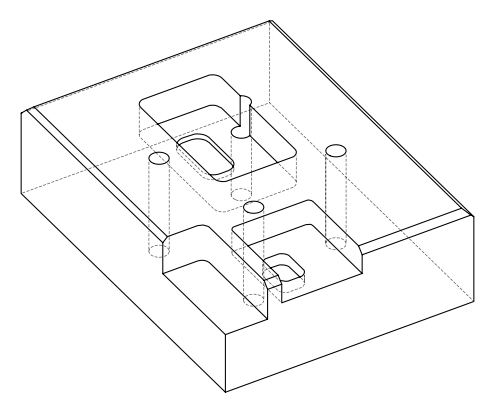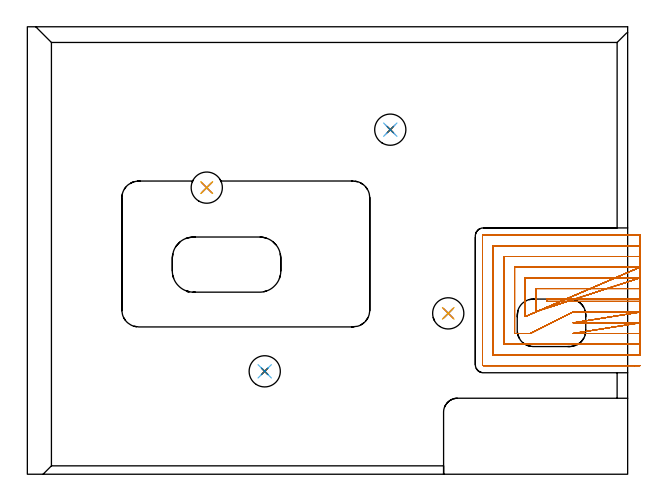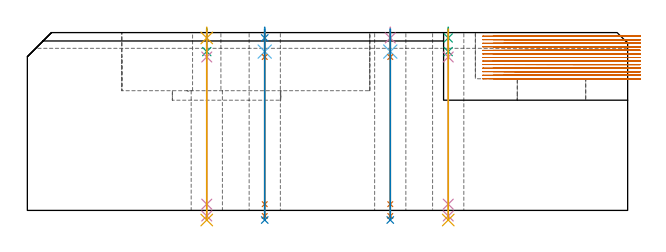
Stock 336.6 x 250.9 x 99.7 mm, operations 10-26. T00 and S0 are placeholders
(PLAN: 26 operations, 17 tool changes, 117.3 min)
(1 AREA_MILL | FG_CHAMFER_SURFACE | UGT0205_001 | 0.49 min | 382 mm3)
(2 AREA_MILL_1 | FG_CHAMFER_SURFACE_1 | UGT0205_001 | 2.72 min | 2026 mm3)
(3 AREA_MILL_2 | FG_CHAMFER_SURFACE_2 | UGT0205_001 | 3.74 min | 2549 mm3)
(4 AREA_MILL_3 | FG_CHAMFER_SURFACE_3 | UGT0205_001 | 10.58 min | 12891 mm3)
(5 AREA_MILL_4 | FG_CHAMFER_SURFACE_4 | UGT0205_001 | 10.17 min | 22418 mm3)
(6 MILL_CORNER_NOTCH_RECTANGULAR | CORNER_NOTCH_RECTANGULAR | NXT0201_011 | Follow Part, ap 3, ae 75% | 16.78 min | 166056 mm3)
(7 MILL_RECTANGULAR_POCKET | POCKET_RECTANGULAR_STRAIGHT | NXT0201_012 | Follow Part, ap 4, ae 75% | 2.37 min | 36091 mm3)
(8 MILL_RECTANGULAR_POCKET_1 | POCKET_RECTANGULAR_STRAIGHT_1 | NXT0201_012 | Follow Part, ap 4, ae 75% | 18.9 min | 368152 mm3)
(9 MILL_RECTANGULAR_POCKET_2 | POCKET_RECTANGULAR_STRAIGHT_2 | UGT0201_105 | Follow Part, ap 5.5, ae 75% | 0.33 min | 9317 mm3)
(10 MILL_SLOT | SLOT_PARTIAL_RECTANGULAR | NXT0201_009 | Follow Part, ap 2, ae 75% | 47.12 min | 154656 mm3)
(11 SPOT_DRILL | STEP1HOLE | NXT0321_9005460120000 | 0.05 min | 165 mm3)
(12 SPOT_DRILL_1 | STEP1HOLE_1 | NXT0321_9005460120000 | 0.05 min | 189 mm3)
(13 SPOT_DRILL_2 | STEP1HOLE_2 | NXT0321_9005460120000 | 0.05 min | 133 mm3)
(14 SPOT_DRILL_3 | STEP1HOLE_3 | NXT0321_9005460120000 | 0.05 min | 37 mm3)
(15 DRILL_BLIND_HOLE_INTO_CENTER | STEP1HOLE | UGT0301_191 | 0.05 min | 265 mm3)
(16 GUN_DRILL_THROUGH_HOLE | STEP1HOLE | UGT0307_003 | 0.5 min | 3477 mm3)
(17 SPADE_DRILL_TO_ENLARGE_THROUGH_HOLE | STEP1HOLE | UGT0306_008 | 0.43 min | 20030 mm3)
(18 DRILL_BLIND_HOLE_INTO_CENTER_1 | STEP1HOLE_1 | UGT0301_191 | 0.05 min | 264 mm3)
(19 GUN_DRILL_THROUGH_HOLE_1 | STEP1HOLE_1 | UGT0307_003 | 0.5 min | 3454 mm3)
(20 SPADE_DRILL_TO_ENLARGE_THROUGH_HOLE_1 | STEP1HOLE_1 | UGT0306_008 | 0.43 min | 20049 mm3)
(21 DRILL_BLIND_HOLE_INTO_CENTER_2 | STEP1HOLE_2 | UGT0301_191 | 0.05 min | 276 mm3)
(22 GUN_DRILL_THROUGH_HOLE_2 | STEP1HOLE_2 | UGT0307_003 | 0.5 min | 3478 mm3)
(23 SPADE_DRILL_TO_ENLARGE_THROUGH_HOLE_2 | STEP1HOLE_2 | UGT0306_008 | 0.43 min | 20002 mm3)
(24 DRILL_BLIND_HOLE_INTO_CENTER_3 | STEP1HOLE_3 | UGT0301_191 | 0.05 min | 0 mm3)
(25 GUN_DRILL_THROUGH_HOLE_3 | STEP1HOLE_3 | UGT0307_003 | 0.5 min | 2575 mm3)
(26 SPADE_DRILL_TO_ENLARGE_THROUGH_HOLE_3 | STEP1HOLE_3 | UGT0306_008 | 0.43 min | 15399 mm3)
(TOOL UGT0205_001 | Chamfer Mill 20 x 3 x 45 deg. | D20 FL50 Z2)
(TOOL NXT0201_011 | ENDMILL 12mm [2P460-1200-NA 1630] | D12 FL38 Z6)
(TOOL NXT0201_012 | ENDMILL 16mm [2P460-1600-NA 1630] | D16 FL38 Z6)
(TOOL UGT0201_105 | End Mill 22 mm | D22 FL25 Z2)
(TOOL NXT0201_009 | ENDMILL 8mm [2P460-0800-NA 1630] | D8 FL26 Z6)
(TOOL NXT0321_9005460120000 | NC Spot Drill, 142deg, 12mm, Carbide, Uncoated | D12 PA142 FL30 Z2)
(TOOL UGT0301_191 | Twist Drill 7.1 mm | D7.1 PA118 FL66 Z2)
(TOOL UGT0307_003 | Gun Drill 7 mm | D7 PA130 FL24 Z1)
(TOOL UGT0306_008 | Spade Drill 17.5mm | D17.5 PA132 FL10 Z2)
(OP 10 MILL_SLOT)
G17 G21 G94 G90
T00 M6
G54
G17 G0 G90 X343.6 Y98.115 S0 M3
G43 Z109.7 H1
Z97.708
G94 G1 X340.6 Y98.1 F250.
X340.421 F500.
X291.2
Y96.9
X340.414
X340.6
X343.6 Y96.884 F250.
Y104.118
X340.6 Y104.101
X340.421 Y104.1 F500.
X285.2
Y94.2
Y91.2 F250.
X343.6 Y110.123 F500.
X340.6 Y110.101 F250.
X340.421 Y110.1 F500.
X279.2
Y91.399
Y88.399 F250.
X343.6 Y116.131 F500.
X340.6 Y116.101 F250.
X340.421 Y116.1 F500.
X273.2
Y78.9
X278.991
X281.991 F250.
X305.814 Y90.9 F500.
X308.814 F250.
X340.414 F500.
X340.6 Y90.899
X343.6 Y90.881 F250.
X306.1 Y84.9 F500.
X309.1 F250.
X340.414 F500.
X340.6 Y84.899
X343.6 Y84.876 F250.
X305.808 Y78.9 F500.
X308.808 F250.
X340.414 F500.
X340.6 Y78.899
X343.6 Y78.868 F250.
Y122.146
X340.6 Y122.101
X340.421 Y122.1 F500.
X267.2
Y72.9
X340.414
X340.6 Y72.899
X343.6 Y72.852 F250.
X343.599 Y128.192
X340.6 Y128.103
X340.421 Y128.1 F500.
X261.2
Y66.9
X340.414
X340.6 Y66.897
X343.599 Y66.804 F250.
X343.421 Y134.1
X340.421
X255.7 F500.
G3 X255.2 Y133.6 R0.5
G1 Y61.4
G3 X255.7 Y60.9 R0.5
G1 X340.414
X343.414 F250.
G0 X343.6 Y98.1 Z95.715
G1 X340.6
X291.2 F500.
Y96.9
X340.6
X343.6 F250.
Y104.1
X340.6
X285.2 F500.
Y94.2
Y91.2 F250.
X343.6 Y110.1 F500.
X340.6 F250.
X279.2 F500.
Y91.399
Y88.399 F250.
X343.6 Y116.1 F500.
X340.6 F250.
X273.2 F500.
Y78.9
X278.991
X281.991 F250.
X305.814 Y90.9 F500.
X308.814 F250.
X340.6 F500.
X343.6 F250.
X306.1 Y84.9 F500.
X309.1 F250.
X340.6 F500.
X343.6 F250.
X305.808 Y78.9 F500.
X308.808 F250.
X340.6 F500.
X343.6 F250.
Y122.1
X340.6
X267.2 F500.
Y72.9
X340.6
X343.6 F250.
Y128.1
X340.6
X261.2 F500.
Y66.9
X340.6
X343.6 F250.
Y134.1
X340.6
X255.7 F500.
G3 X255.2 Y133.6 R0.5
G1 Y61.4
G3 X255.7 Y60.9 R0.5
G1 X340.6
X343.6 F250.
G0 Y98.1 Z93.723
G1 X340.6
X291.2 F500.
Y96.9
X340.6
X343.6 F250.
Y104.1
X340.6
X285.2 F500.
Y94.2
Y91.2 F250.
X343.6 Y110.1 F500.
X340.6 F250.
X279.2 F500.
Y91.399
Y88.399 F250.
X343.6 Y116.1 F500.
X340.6 F250.
X273.2 F500.
Y78.9
X278.991
X281.991 F250.
X305.814 Y90.9 F500.
X308.814 F250.
X340.6 F500.
X343.6 F250.
X306.1 Y84.9 F500.
X309.1 F250.
X340.6 F500.
X343.6 F250.
X305.808 Y78.9 F500.
X308.808 F250.
X340.6 F500.
X343.6 F250.
Y122.1
X340.6
X267.2 F500.
Y72.9
X340.6
X343.6 F250.
Y128.1
X340.6
X261.2 F500.
Y66.9
X340.6
X343.6 F250.
Y134.1
X340.6
X255.7 F500.
G3 X255.2 Y133.6 R0.5
G1 Y61.4
G3 X255.7 Y60.9 R0.5
G1 X340.6
X343.6 F250.
G0 Y98.1 Z91.731
G1 X340.6
X291.2 F500.
Y96.9
X340.6
X343.6 F250.
Y104.1
X340.6
X285.2 F500.
Y94.2
Y91.2 F250.
X343.6 Y110.1 F500.
X340.6 F250.
X279.2 F500.
Y91.399
Y88.399 F250.
X343.6 Y116.1 F500.
X340.6 F250.
X273.2 F500.
Y78.9
X278.991
X281.991 F250.
X305.814 Y90.9 F500.
X308.814 F250.
X340.6 F500.
X343.6 F250.
X306.1 Y84.9 F500.
X309.1 F250.
X340.6 F500.
X343.6 F250.
X305.808 Y78.9 F500.
X308.808 F250.
X340.6 F500.
X343.6 F250.
Y122.1
X340.6
X267.2 F500.
Y72.9
X340.6
X343.6 F250.
Y128.1
X340.6
X261.2 F500.
Y66.9
X340.6
X343.6 F250.
Y134.1
X340.6
X255.7 F500.
G3 X255.2 Y133.6 R0.5
G1 Y61.4
G3 X255.7 Y60.9 R0.5
G1 X340.6
X343.6 F250.
G0 Y98.1 Z89.738
G1 X340.6
X291.2 F500.
Y96.9
X340.6
X343.6 F250.
Y104.1
X340.6
X285.2 F500.
Y94.2
Y91.2 F250.
X343.6 Y110.1 F500.
X340.6 F250.
X279.2 F500.
Y91.399
Y88.399 F250.
X343.6 Y116.1 F500.
X340.6 F250.
X273.2 F500.
Y78.9
X278.991
X281.991 F250.
X305.814 Y90.9 F500.
X308.814 F250.
X340.6 F500.
X343.6 F250.
X306.1 Y84.9 F500.
X309.1 F250.
X340.6 F500.
X343.6 F250.
X305.808 Y78.9 F500.
X308.808 F250.
X340.6 F500.
X343.6 F250.
Y122.1
X340.6
X267.2 F500.
Y72.9
X340.6
X343.6 F250.
Y128.1
X340.6
X261.2 F500.
Y66.9
X340.6
X343.6 F250.
Y134.1
X340.6
X255.7 F500.
G3 X255.2 Y133.6 R0.5
G1 Y61.4
G3 X255.7 Y60.9 R0.5
G1 X340.6
X343.6 F250.
G0 Y98.1 Z87.746
G1 X340.6
X291.2 F500.
Y96.9
X340.6
X343.6 F250.
Y104.1
X340.6
X285.2 F500.
Y94.2
Y91.2 F250.
X343.6 Y110.1 F500.
X340.6 F250.
X279.2 F500.
Y91.399
Y88.399 F250.
X343.6 Y116.1 F500.
X340.6 F250.
X273.2 F500.
Y78.9
X278.991
X281.991 F250.
X305.814 Y90.9 F500.
X308.814 F250.
X340.6 F500.
X343.6 F250.
X306.1 Y84.9 F500.
X309.1 F250.
X340.6 F500.
X343.6 F250.
X305.808 Y78.9 F500.
X308.808 F250.
X340.6 F500.
X343.6 F250.
Y122.1
X340.6
X267.2 F500.
Y72.9
X340.6
X343.6 F250.
Y128.1
X340.6
X261.2 F500.
Y66.9
X340.6
X343.6 F250.
Y134.1
X340.6
X255.7 F500.
G3 X255.2 Y133.6 R0.5
G1 Y61.4
G3 X255.7 Y60.9 R0.5
G1 X340.6
X343.6 F250.
G0 Y98.1 Z85.754
G1 X340.6
X291.2 F500.
Y96.9
X340.6
X343.6 F250.
Y104.1
X340.6
X285.2 F500.
Y94.2
Y91.2 F250.
X343.6 Y110.1 F500.
X340.6 F250.
X279.2 F500.
Y91.399
Y88.399 F250.
X343.6 Y116.1 F500.
X340.6 F250.
X273.2 F500.
Y78.9
X278.991
X281.991 F250.
X305.814 Y90.9 F500.
X308.814 F250.
X340.6 F500.
X343.6 F250.
X306.1 Y84.9 F500.
X309.1 F250.
X340.6 F500.
X343.6 F250.
X305.808 Y78.9 F500.
X308.808 F250.
X340.6 F500.
X343.6 F250.
Y122.1
X340.6
X267.2 F500.
Y72.9
X340.6
X343.6 F250.
Y128.1
X340.6
X261.2 F500.
Y66.9
X340.6
X343.6 F250.
Y134.1
X340.6
X255.7 F500.
G3 X255.2 Y133.6 R0.5
G1 Y61.4
G3 X255.7 Y60.9 R0.5
G1 X340.6
X343.6 F250.
G0 Y98.1 Z83.761
G1 X340.6
X291.2 F500.
Y96.9
X340.6
X343.6 F250.
Y104.1
X340.6
X285.2 F500.
Y94.2
Y91.2 F250.
X343.6 Y110.1 F500.
X340.6 F250.
X279.2 F500.
Y91.399
Y88.399 F250.
X343.6 Y116.1 F500.
X340.6 F250.
X273.2 F500.
Y78.9
X278.991
X281.991 F250.
X305.814 Y90.9 F500.
X308.814 F250.
X340.6 F500.
X343.6 F250.
X306.1 Y84.9 F500.
X309.1 F250.
X340.6 F500.
X343.6 F250.
X305.808 Y78.9 F500.
X308.808 F250.
X340.6 F500.
X343.6 F250.
Y122.1
X340.6
X267.2 F500.
Y72.9
X340.6
X343.6 F250.
Y128.1
X340.6
X261.2 F500.
Y66.9
X340.6
X343.6 F250.
Y134.1
X340.6
X255.7 F500.
G3 X255.2 Y133.6 R0.5
G1 Y61.4
G3 X255.7 Y60.9 R0.5
G1 X340.6
X343.6 F250.
G0 Y98.1 Z81.769
G1 X340.6
X291.2 F500.
Y96.9
X340.6
X343.6 F250.
Y104.1
X340.6
X285.2 F500.
Y94.2
Y91.2 F250.
X343.6 Y110.1 F500.
X340.6 F250.
X279.2 F500.
Y91.399
Y88.399 F250.
X343.6 Y116.1 F500.
X340.6 F250.
X273.2 F500.
Y78.9
X278.991
X281.991 F250.
X305.814 Y90.9 F500.
X308.814 F250.
X340.6 F500.
X343.6 F250.
X306.1 Y84.9 F500.
X309.1 F250.
X340.6 F500.
X343.6 F250.
X305.808 Y78.9 F500.
X308.808 F250.
X340.6 F500.
X343.6 F250.
Y122.1
X340.6
X267.2 F500.
Y72.9
X340.6
X343.6 F250.
Y128.1
X340.6
X261.2 F500.
Y66.9
X340.6
X343.6 F250.
Y134.1
X340.6
X255.7 F500.
G3 X255.2 Y133.6 R0.5
G1 Y61.4
G3 X255.7 Y60.9 R0.5
G1 X340.6
X343.6 F250.
G0 Y98.1 Z79.777
G1 X340.6
X291.2 F500.
Y96.9
X340.6
X343.6 F250.
Y104.1
X340.6
X285.2 F500.
Y94.2
Y91.2 F250.
X343.6 Y110.1 F500.
X340.6 F250.
X279.2 F500.
Y91.399
Y88.399 F250.
X343.6 Y116.1 F500.
X340.6 F250.
X273.2 F500.
Y78.9
X278.991
X281.991 F250.
X305.814 Y90.9 F500.
X308.814 F250.
X340.6 F500.
X343.6 F250.
X306.1 Y84.9 F500.
X309.1 F250.
X340.6 F500.
X343.6 F250.
X305.808 Y78.9 F500.
X308.808 F250.
X340.6 F500.
X343.6 F250.
Y122.1
X340.6
X267.2 F500.
Y72.9
X340.6
X343.6 F250.
Y128.1
X340.6
X261.2 F500.
Y66.9
X340.6
X343.6 F250.
Y134.1
X340.6
X255.7 F500.
G3 X255.2 Y133.6 R0.5
G1 Y61.4
G3 X255.7 Y60.9 R0.5
G1 X340.6
X343.6 F250.
G0 Y98.1 Z77.785
G1 X340.6
X291.2 F500.
Y96.9
X340.6
X343.6 F250.
Y104.1
X340.6
X285.2 F500.
Y94.2
Y91.2 F250.
X343.6 Y110.1 F500.
X340.6 F250.
X279.2 F500.
Y91.399
Y88.399 F250.
X343.6 Y116.1 F500.
X340.6 F250.
X273.2 F500.
Y78.9
X278.991
X281.991 F250.
X305.814 Y90.9 F500.
X308.814 F250.
X340.6 F500.
X343.6 F250.
X306.1 Y84.9 F500.
X309.1 F250.
X340.6 F500.
X343.6 F250.
X305.808 Y78.9 F500.
X308.808 F250.
X340.6 F500.
X343.6 F250.
Y122.1
X340.6
X267.2 F500.
Y72.9
X340.6
X343.6 F250.
Y128.1
X340.6
X261.2 F500.
Y66.9
X340.6
X343.6 F250.
Y134.1
X340.6
X255.7 F500.
G3 X255.2 Y133.6 R0.5
G1 Y61.4
G3 X255.7 Y60.9 R0.5
G1 X340.6
X343.6 F250.
G0 Y98.1 Z75.792
G1 X340.6
X291.2 F500.
Y96.9
X340.6
X343.6 F250.
Y104.1
X340.6
X285.2 F500.
Y94.2
Y91.2 F250.
X343.6 Y110.1 F500.
X340.6 F250.
X279.2 F500.
Y91.399
Y88.399 F250.
X343.6 Y116.1 F500.
X340.6 F250.
X273.2 F500.
Y78.9
X278.992
X281.992 F250.
X305.813 Y90.9 F500.
X308.813 F250.
X340.6 F500.
X343.6 F250.
X306.1 Y84.9 F500.
X309.1 F250.
X340.6 F500.
X343.6 F250.
X305.808 Y78.9 F500.
X308.808 F250.
X340.6 F500.
X343.6 F250.
Y122.1
X340.6
X267.2 F500.
Y72.9
X340.6
X343.6 F250.
Y128.1
X340.6
X261.2 F500.
Y66.9
X340.6
X343.6 F250.
Y134.1
X340.6
X255.7 F500.
G3 X255.2 Y133.6 R0.5
G1 Y61.4
G3 X255.7 Y60.9 R0.5
G1 X340.6
X343.6 F250.
G0 Y98.1 Z73.8
G1 X340.6
X291.2 F500.
Y96.9
X340.6
X343.6 F250.
Y104.1
X340.6
X285.2 F500.
Y94.2
Y91.2 F250.
X343.6 Y110.1 F500.
X340.6 F250.
X279.2 F500.
Y91.399
Y88.399 F250.
X343.6 Y116.1 F500.
X340.6 F250.
X273.2 F500.
Y78.9
X278.992
X281.992 F250.
X305.813 Y90.9 F500.
X308.813 F250.
X340.6 F500.
X343.6 F250.
X306.1 Y84.9 F500.
X309.1 F250.
X340.6 F500.
X343.6 F250.
X305.808 Y78.9 F500.
X308.808 F250.
X340.6 F500.
X343.6 F250.
Y122.1
X340.6
X267.2 F500.
Y72.9
X340.6
X343.6 F250.
Y128.1
X340.6
X261.2 F500.
Y66.9
X340.6
X343.6 F250.
Y134.1
X340.6
X255.7 F500.
G3 X255.2 Y133.6 R0.5
G1 Y61.4
G3 X255.7 Y60.9 R0.5
G1 X340.6
X343.6 F250.
G0 Z109.7
M5
M2
(OP 11 SPOT_DRILL)
G17 G21 G94 G90
T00 M6
G54
G17 G0 G90 X133.1 Y57.7 S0 M3
G43 Z109.7 H0
G94 G81 G98 Z96.7 F250. R102.7
G80
M5
M2
(OP 12 SPOT_DRILL_1)
G17 G21 G94 G90
T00 M6
G54
G17 G0 G90 X236. Y90.2 S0 M3
G43 Z109.7 H0
G94 G81 G98 Z96.7 F250. R102.7
G80
M5
M2
(OP 13 SPOT_DRILL_2)
G17 G21 G94 G90
T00 M6
G54
G17 G0 G90 X203.5 Y193.2 S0 M3
G43 Z109.7 H0
G94 G81 G98 Z96.7 F250. R102.7
G80
M5
M2
(OP 14 SPOT_DRILL_3)
G17 G21 G94 G90
T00 M6
G54
G17 G0 G90 X100.6 Y160.7 S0 M3
G43 Z109.7 H0
G94 G81 G98 Z96.7 F250. R102.7
G80
M5
M2
(OP 15 DRILL_BLIND_HOLE_INTO_CENTER)
G17 G21 G94 G90
T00 M6
G54
G17 G0 G90 X133.1 Y57.7 S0 M3
G43 Z109.7 H0
G94 G81 G98 Z89.05 F250. R101.7
G80
M5
M2
(OP 16 GUN_DRILL_THROUGH_HOLE)
G17 G21 G94 G90
T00 M6
G54
G17 G0 G90 X133.1 Y57.7 M8
G43 Z109.7 H0
Z100.446
S716 M3
G94 G1 Z86.021 F125. M26
G4 X.084
Z3.5 F250.
G4 X.084
Z-3.132 F125.
G4 X.084
M5
M9
G0 Z100.446
Z109.7
M2
(OP 17 SPADE_DRILL_TO_ENLARGE_THROUGH_HOLE)
G17 G21 G94 G90
T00 M6
G54
G17 G0 G90 X133.1 Y57.7 S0 M3
G43 Z109.7 H0
G94 G73 G98 Z-5.396 F250. Q15.014 R101.7
G80
M5
M2
(OP 18 DRILL_BLIND_HOLE_INTO_CENTER_1)
G17 G21 G94 G90
T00 M6
G54
G17 G0 G90 X236. Y90.2 S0 M3
G43 Z109.7 H0
G94 G81 G98 Z89.05 F250. R101.7
G80
M5
M2
(OP 19 GUN_DRILL_THROUGH_HOLE_1)
G17 G21 G94 G90
T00 M6
G54
G17 G0 G90 X236. Y90.2 M8
G43 Z109.7 H0
Z100.446
S716 M3
G94 G1 Z86.021 F125. M26
G4 X.084
Z3.5 F250.
G4 X.084
Z-3.132 F125.
G4 X.084
M5
M9
G0 Z100.446
Z109.7
M2
(OP 20 SPADE_DRILL_TO_ENLARGE_THROUGH_HOLE_1)
G17 G21 G94 G90
T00 M6
G54
G17 G0 G90 X236. Y90.2 S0 M3
G43 Z109.7 H0
G94 G73 G98 Z-5.396 F250. Q15.014 R101.7
G80
M5
M2
(OP 21 DRILL_BLIND_HOLE_INTO_CENTER_2)
G17 G21 G94 G90
T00 M6
G54
G17 G0 G90 X203.5 Y193.2 S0 M3
G43 Z109.7 H0
G94 G81 G98 Z89.05 F250. R101.7
G80
M5
M2
(OP 22 GUN_DRILL_THROUGH_HOLE_2)
G17 G21 G94 G90
T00 M6
G54
G17 G0 G90 X203.5 Y193.2 M8
G43 Z109.7 H0
Z100.446
S716 M3
G94 G1 Z86.021 F125. M26
G4 X.084
Z3.5 F250.
G4 X.084
Z-3.132 F125.
G4 X.084
M5
M9
G0 Z100.446
Z109.7
M2
(OP 23 SPADE_DRILL_TO_ENLARGE_THROUGH_HOLE_2)
G17 G21 G94 G90
T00 M6
G54
G17 G0 G90 X203.5 Y193.2 S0 M3
G43 Z109.7 H0
G94 G73 G98 Z-5.396 F250. Q15.014 R101.7
G80
M5
M2
(OP 24 DRILL_BLIND_HOLE_INTO_CENTER_3)
G17 G21 G94 G90
T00 M6
G54
G17 G0 G90 X100.6 Y160.7 S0 M3
G43 Z109.7 H0
G94 G81 G98 Z89.05 F250. R101.7
G80
M5
M2
(OP 25 GUN_DRILL_THROUGH_HOLE_3)
G17 G21 G94 G90
T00 M6
G54
G17 G0 G90 X100.6 Y160.7 M8
G43 Z109.7 H0
Z100.446
S716 M3
G94 G1 Z86.021 F125. M26
G4 X.084
Z3.5 F250.
G4 X.084
Z-3.132 F125.
G4 X.084
M5
M9
G0 Z100.446
Z109.7
M2
(OP 26 SPADE_DRILL_TO_ENLARGE_THROUGH_HOLE_3)
G17 G21 G94 G90
T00 M6
G54
G17 G0 G90 X100.6 Y160.7 S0 M3
G43 Z109.7 H0
G94 G73 G98 Z-5.396 F250. Q15.014 R101.7
G80
M5
M2
